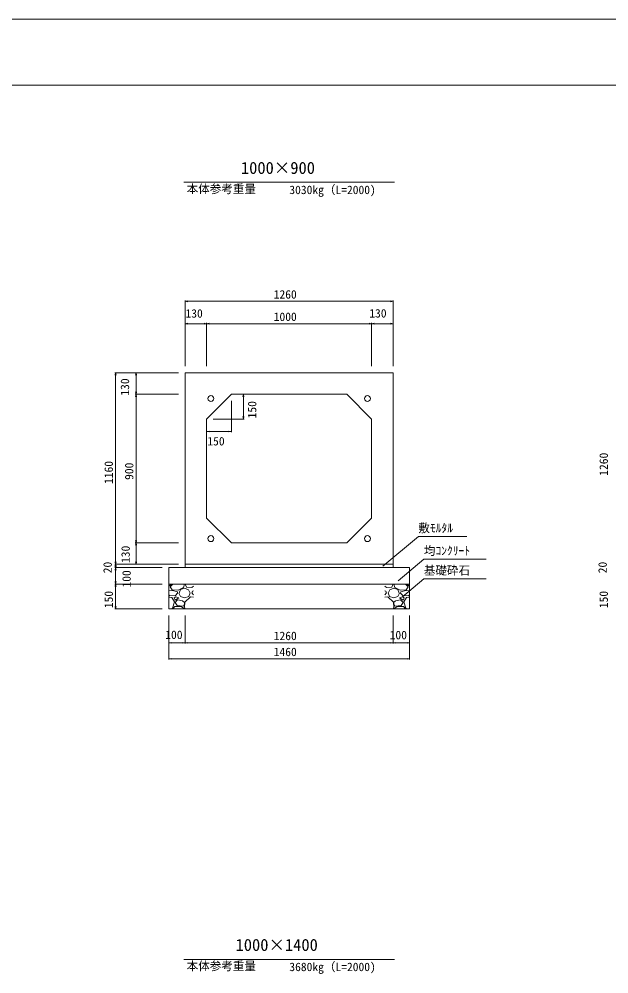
# Model space of a CAD drawing. Units: millimetres on the paper. Extents: x 0 to 841, y 0 to 594.
# Drawn here: x 478.8 to 657.6, y 304.7 to 594 of the extents above; entities that cross this region are included whole.
import ezdxf
from ezdxf.enums import TextEntityAlignment as Align

# ---------------------------------------------------------------- set-up
doc = ezdxf.new("R2010")
doc.units = ezdxf.units.MM
for name, color, linetype, lineweight in [('D-STR-DIM（寸法）', 7, 'Continuous', 18), ('D-STR-HTXT（旗揚げ）', 4, 'Continuous', 18), ('D-STR-STRn（構造物）', 5, 'Continuous', 18), ('D-STR（構造物外形線）', 1, 'Continuous', 18), ('D-TTL(外枠）', 2, 'Continuous', 18), ('DEFPOINTS_2', 8, 'Continuous', 18)]:
    doc.layers.add(name, color=color, linetype=linetype, lineweight=lineweight)
doc.layers.add('D-STR-TXT（文字）', color=7, linetype='Continuous')
doc.styles.add('ＭＳ ゴシック', font='')
doc.styles.get('ＭＳ ゴシック').set_extended_font_data('MS Gothic')

msp = doc.modelspace()

# ---------------------------------------------------------------- linework, layer by layer
at = {"layer": 'D-STR-DIM（寸法）'}
for p, q in [((529.173, 488.822), (529.173, 508.744)), ((529.173, 508.494), (529.923, 508.619)), ((529.173, 508.494), (529.273, 508.494)), ((529.923, 508.369), (529.173, 508.494)), ((592.073, 508.494), (529.273, 508.494)), ((591.423, 508.619), (592.173, 508.494)), ((592.173, 508.494), (591.423, 508.369)), ((592.173, 508.494), (592.073, 508.494)), ((592.173, 488.822), (592.173, 508.744)), ((529.173, 488.822), (529.173, 501.963)), ((529.173, 501.713), (529.923, 501.838)), ((529.173, 501.713), (529.273, 501.713)), ((529.923, 501.588), (529.173, 501.713)), ((535.573, 501.713), (529.273, 501.713)), ((534.923, 501.838), (535.673, 501.713)), ((535.673, 501.713), (534.923, 501.588)), ((535.673, 501.713), (535.573, 501.713)), ((535.673, 488.822), (535.673, 501.963)), ((535.673, 488.822), (535.673, 501.963)), ((535.673, 501.713), (536.423, 501.838)), ((535.673, 501.713), (535.773, 501.713)), ((536.423, 501.588), (535.673, 501.713)), ((535.773, 501.713), (585.573, 501.713)), ((584.923, 501.838), (585.673, 501.713)), ((585.673, 501.713), (584.923, 501.588)), ((585.673, 501.713), (585.573, 501.713)), ((585.673, 488.822), (585.673, 501.963)), ((585.673, 488.822), (585.673, 501.963)), ((585.673, 501.713), (586.423, 501.838)), ((585.673, 501.713), (585.773, 501.713)), ((586.423, 501.588), (585.673, 501.713)), ((585.773, 501.713), (592.073, 501.713)), ((591.423, 501.838), (592.173, 501.713)), ((592.173, 501.713), (591.423, 501.588)), ((592.173, 501.713), (592.073, 501.713)), ((592.173, 488.822), (592.173, 501.963)), ((527.173, 486.822), (507.837, 486.822)), ((507.962, 486.072), (508.087, 486.822)), ((508.087, 486.822), (508.087, 486.722)), ((508.087, 486.822), (508.212, 486.072)), ((508.087, 486.722), (508.087, 428.922)), ((527.173, 486.822), (514.033, 486.822)), ((514.158, 486.072), (514.283, 486.822)), ((514.283, 486.822), (514.283, 486.722)), ((514.283, 486.822), (514.408, 486.072)), ((514.283, 480.422), (514.283, 486.722)), ((527.173, 480.322), (514.033, 480.322)), ((527.173, 480.322), (514.033, 480.322)), ((514.283, 480.322), (514.158, 481.072)), ((514.158, 479.572), (514.283, 480.322)), ((514.408, 481.072), (514.283, 480.322)), ((514.283, 480.322), (514.283, 480.422)), ((514.283, 480.322), (514.283, 480.222)), ((514.283, 480.322), (514.408, 479.572)), ((514.283, 435.422), (514.283, 480.222)), ((545.173, 480.322), (547.049, 480.322)), ((546.674, 479.572), (546.799, 480.322)), ((546.799, 480.322), (546.799, 480.222)), ((546.799, 480.322), (546.924, 479.572)), ((546.799, 472.922), (546.799, 480.222)), ((543.173, 478.322), (543.173, 468.825)), ((537.673, 472.822), (547.049, 472.822)), ((546.799, 472.822), (546.674, 473.572)), ((546.924, 473.572), (546.799, 472.822)), ((546.799, 472.822), (546.799, 472.922)), ((535.673, 470.822), (535.673, 468.825)), ((535.673, 469.075), (536.423, 469.2)), ((535.673, 469.075), (535.773, 469.075)), ((536.423, 468.95), (535.673, 469.075)), ((543.073, 469.075), (535.773, 469.075)), ((542.423, 469.2), (543.173, 469.075)), ((543.173, 469.075), (542.423, 468.95)), ((543.173, 469.075), (543.073, 469.075)), ((527.173, 435.322), (514.033, 435.322)), ((527.173, 435.322), (514.033, 435.322)), ((514.283, 435.322), (514.158, 436.072)), ((514.158, 434.572), (514.283, 435.322)), ((514.408, 436.072), (514.283, 435.322)), ((514.283, 435.322), (514.283, 435.422)), ((514.283, 435.322), (514.283, 435.222)), ((514.283, 435.322), (514.408, 434.572)), ((514.283, 435.222), (514.283, 428.922)), ((527.173, 428.822), (507.837, 428.822)), ((527.173, 428.822), (507.837, 428.822)), ((508.087, 428.822), (507.962, 429.572)), ((507.962, 428.072), (508.087, 428.822)), ((508.087, 427.822), (507.962, 428.572)), ((508.212, 429.572), (508.087, 428.822)), ((508.087, 428.822), (508.087, 428.922)), ((508.087, 428.822), (508.087, 428.722)), ((508.087, 428.822), (508.212, 428.072)), ((508.087, 428.722), (508.087, 427.922)), ((508.212, 428.572), (508.087, 427.822)), ((527.173, 428.822), (514.033, 428.822)), ((514.283, 428.822), (514.158, 429.572)), ((514.408, 429.572), (514.283, 428.822)), ((514.283, 428.822), (514.283, 428.922)), ((522.173, 427.822), (507.837, 427.822)), ((522.173, 427.822), (507.837, 427.822)), ((507.962, 427.072), (508.087, 427.822)), ((508.087, 427.822), (508.087, 427.922)), ((508.087, 427.822), (508.087, 427.722)), ((508.087, 427.822), (508.212, 427.072)), ((508.087, 427.722), (508.087, 422.922)), ((522.173, 422.822), (507.837, 422.822)), ((522.173, 422.822), (507.837, 422.822)), ((508.087, 422.822), (507.962, 423.572)), ((507.962, 422.072), (508.087, 422.822)), ((508.212, 423.572), (508.087, 422.822)), ((508.087, 422.822), (508.087, 422.922)), ((508.087, 422.822), (508.087, 422.722)), ((508.087, 422.822), (508.212, 422.072)), ((508.087, 422.722), (508.087, 415.422)), ((522.173, 415.322), (507.837, 415.322)), ((508.087, 415.322), (507.962, 416.072)), ((508.212, 416.072), (508.087, 415.322)), ((508.087, 415.322), (508.087, 415.422)), ((524.173, 413.322), (524.173, 399.932)), ((524.173, 413.322), (524.173, 404.785)), ((529.173, 413.322), (529.173, 404.785)), ((529.173, 412.322), (529.173, 404.785)), ((592.177, 413.322), (592.177, 404.785)), ((592.177, 413.322), (592.177, 404.785)), ((592.177, 413.322), (592.177, 404.785)), ((597.173, 413.322), (597.173, 404.785)), ((597.173, 413.322), (597.173, 404.785)), ((597.173, 413.322), (597.173, 399.932)), ((524.173, 405.035), (524.923, 405.16)), ((524.173, 405.035), (524.273, 405.035)), ((524.923, 404.91), (524.173, 405.035)), ((524.273, 405.035), (529.073, 405.035)), ((528.423, 405.16), (529.173, 405.035)), ((529.173, 405.035), (528.423, 404.91)), ((529.173, 405.035), (529.073, 405.035)), ((529.173, 405.035), (529.923, 405.16)), ((529.173, 405.035), (529.273, 405.035)), ((529.923, 404.91), (529.173, 405.035)), ((529.273, 405.035), (592.077, 405.035)), ((591.427, 405.16), (592.177, 405.035)), ((592.177, 405.035), (591.427, 404.91)), ((592.177, 405.035), (592.077, 405.035)), ((592.177, 405.035), (592.927, 405.16)), ((592.177, 405.035), (592.927, 405.16)), ((592.177, 405.035), (592.277, 405.035)), ((592.927, 404.91), (592.177, 405.035)), ((592.177, 405.035), (592.277, 405.035)), ((592.927, 404.91), (592.177, 405.035)), ((592.277, 405.035), (597.073, 405.035)), ((592.277, 405.035), (597.073, 405.035)), ((596.423, 405.16), (597.173, 405.035)), ((596.423, 405.16), (597.173, 405.035)), ((597.173, 405.035), (596.423, 404.91)), ((597.173, 405.035), (596.423, 404.91)), ((597.173, 405.035), (597.073, 405.035)), ((597.173, 405.035), (597.073, 405.035)), ((524.173, 400.182), (524.923, 400.307)), ((524.173, 400.182), (524.273, 400.182)), ((524.923, 400.057), (524.173, 400.182)), ((524.273, 400.182), (597.073, 400.182)), ((596.423, 400.307), (597.173, 400.182)), ((597.173, 400.182), (596.423, 400.057)), ((597.173, 400.182), (597.073, 400.182))]:
    msp.add_line(p, q, dxfattribs=at)
at = {"layer": 'D-STR-HTXT（旗揚げ）'}
for p, q in [((528.781, 544.544), (592.565, 544.544)), ((589.106, 428.224), (599.839, 437.242)), ((614.501, 437.242), (599.839, 437.242)), ((593.699, 423.809), (601.498, 430.362)), ((620.423, 430.362), (601.498, 430.362)), ((595.024, 418.97), (601.498, 424.409)), ((620.361, 424.409), (601.498, 424.409)), ((528.781, 309.123), (592.565, 309.123))]:
    msp.add_line(p, q, dxfattribs=at)
at = {"layer": 'D-STR-STRn（構造物）'}
for p, q in [((529.173, 428.822), (529.173, 427.822)), ((592.173, 428.822), (592.173, 427.822)), ((524.173, 427.822), (597.173, 427.822)), ((524.173, 427.822), (524.173, 415.322)), ((597.173, 427.822), (597.173, 415.322)), ((524.173, 422.822), (597.173, 422.822)), ((524.173, 422.17), (525.018, 422.822)), ((524.636, 421.994), (525.382, 422.822)), ((528.914, 422.818), (528.614, 421.768)), ((529.169, 422.822), (529.574, 421.861)), ((592.177, 422.822), (591.772, 421.861)), ((592.433, 422.818), (592.733, 421.768)), ((596.71, 421.994), (595.965, 422.822)), ((597.173, 422.17), (596.329, 422.822)), ((525.318, 420.86), (524.173, 420.74)), ((524.484, 419.243), (524.173, 419.582)), ((525.176, 421.09), (524.651, 421.99)), ((527.031, 420.959), (525.156, 421.109)), ((526.808, 420.498), (525.308, 420.873)), ((526.886, 420.119), (526.211, 419.369)), ((526.887, 420.114), (526.812, 420.489)), ((528.615, 421.764), (527.04, 420.939)), ((527.255, 420.121), (527.705, 419.071)), ((527.334, 420.118), (527.784, 421.168)), ((527.787, 421.169), (528.987, 421.544)), ((528.984, 421.543), (530.184, 421.093)), ((529.582, 421.84), (531.157, 421.765)), ((530.187, 421.092), (530.637, 420.117)), ((530.259, 419.072), (530.634, 420.122)), ((531.673, 419.582), (531.159, 420.143)), ((531.16, 420.121), (531.385, 420.721)), ((531.162, 421.774), (531.673, 422.17)), ((531.673, 420.74), (531.393, 420.71)), ((590.185, 421.774), (589.673, 422.17)), ((589.673, 420.74), (589.954, 420.71)), ((589.673, 419.582), (590.188, 420.143)), ((590.187, 420.121), (589.962, 420.721)), ((591.765, 421.84), (590.19, 421.765)), ((591.159, 421.092), (590.709, 420.117)), ((591.087, 419.072), (590.712, 420.122)), ((592.363, 421.543), (591.163, 421.093)), ((593.559, 421.169), (592.359, 421.544)), ((592.731, 421.764), (594.306, 420.939)), ((594.012, 420.118), (593.562, 421.168)), ((594.092, 420.121), (593.642, 419.071)), ((594.315, 420.959), (596.19, 421.109)), ((594.459, 420.114), (594.534, 420.489)), ((594.46, 420.119), (595.135, 419.369)), ((594.538, 420.498), (596.038, 420.873)), ((596.029, 420.86), (597.173, 420.74)), ((596.17, 421.09), (596.695, 421.99)), ((596.863, 419.243), (597.173, 419.582)), ((525.088, 418.761), (524.173, 418.838)), ((526.206, 419.374), (524.481, 419.224)), ((525.928, 417.423), (525.103, 418.773)), ((525.312, 415.542), (525.912, 417.417)), ((525.833, 418.694), (526.133, 417.944)), ((526.36, 418.916), (525.835, 418.691)), ((526.134, 417.946), (527.259, 418.621)), ((526.134, 417.272), (526.734, 416.372)), ((526.886, 418.019), (526.136, 417.269)), ((527.264, 418.62), (526.364, 418.92)), ((528.395, 417.798), (526.895, 418.023)), ((527.705, 419.063), (528.98, 418.688)), ((529.002, 417.253), (528.402, 417.778)), ((528.613, 416.145), (528.988, 416.82)), ((529.058, 417.348), (528.983, 415.773)), ((528.986, 416.819), (528.986, 417.269)), ((528.99, 418.689), (530.265, 419.064)), ((530.788, 418.918), (529.063, 417.343)), ((531.673, 418.838), (530.788, 418.911)), ((589.673, 418.838), (590.558, 418.911)), ((590.558, 418.918), (592.283, 417.343)), ((592.356, 418.689), (591.081, 419.064)), ((592.289, 417.348), (592.364, 415.773)), ((592.344, 417.253), (592.944, 417.778)), ((592.733, 416.145), (592.358, 416.82)), ((592.36, 416.819), (592.36, 417.269)), ((593.641, 419.063), (592.366, 418.688)), ((592.952, 417.798), (594.452, 418.023)), ((594.083, 418.62), (594.983, 418.92)), ((595.213, 417.946), (594.088, 418.621)), ((594.46, 418.019), (595.21, 417.269)), ((595.213, 417.272), (594.613, 416.372)), ((594.986, 418.916), (595.511, 418.691)), ((595.14, 419.374), (596.865, 419.224)), ((595.513, 418.694), (595.213, 417.944)), ((595.419, 417.423), (596.244, 418.773)), ((596.034, 415.542), (595.434, 417.417)), ((596.258, 418.761), (597.173, 418.838)), ((524.173, 415.322), (597.173, 415.322)), ((525.018, 415.322), (525.312, 415.549)), ((525.382, 415.322), (525.986, 415.994)), ((525.986, 415.994), (527.936, 415.994)), ((526.739, 416.366), (528.614, 416.141)), ((527.934, 416.011), (528.909, 415.336)), ((528.974, 415.786), (529.169, 415.322)), ((592.372, 415.786), (592.177, 415.322)), ((593.413, 416.011), (592.438, 415.336)), ((594.608, 416.366), (592.733, 416.141)), ((595.36, 415.994), (593.41, 415.994)), ((595.965, 415.322), (595.36, 415.994)), ((596.329, 415.322), (596.035, 415.549))]:
    msp.add_line(p, q, dxfattribs=at)
at = {"layer": 'D-STR（構造物外形線）'}
for p, q in [((529.173, 486.822), (592.173, 486.822)), ((529.173, 428.822), (529.173, 486.822)), ((592.173, 486.822), (592.173, 428.822)), ((535.673, 472.822), (543.173, 480.322)), ((543.173, 480.322), (578.173, 480.322)), ((578.173, 480.322), (585.673, 472.822)), ((535.673, 442.822), (535.673, 472.822)), ((585.673, 472.822), (585.673, 442.822)), ((543.173, 435.322), (535.673, 442.822)), ((585.673, 442.822), (578.173, 435.322)), ((578.173, 435.322), (543.173, 435.322)), ((592.173, 428.822), (529.173, 428.822))]:
    msp.add_line(p, q, dxfattribs=at)
for centre in [(536.948, 479.047), (584.398, 479.047), (536.948, 436.597), (584.398, 436.597)]:
    msp.add_circle(centre, 0.9, dxfattribs=at)
at = {"layer": 'D-TTL(外枠）'}
msp.add_line((25, 574), (820, 574), dxfattribs=at)
at = {"layer": 'DEFPOINTS_2'}
msp.add_line((0, 594), (841, 594), dxfattribs=at)

# ---------------------------------------------------------------- texts
at = {"layer": 'D-STR-DIM（寸法）', "style": 'ＭＳ ゴシック'}
for s, p in [('1260', (555.992, 508.544)), ('130', (529.264, 502.769)), ('1000', (555.992, 501.763)), ('130', (584.961, 502.815)), ('150', (535.879, 464.059)), ('100', (523.129, 405.413)), ('1260', (555.994, 405.085)), ('100', (591.131, 405.33)), ('100', (591.131, 405.33)), ('1460', (555.992, 400.232))]:
    msp.add_text(s, height=2.566, dxfattribs=at).set_placement(p, align=Align.BOTTOM_LEFT)
for s, p in [('130', (512.946, 479.909)), ('150', (551.497, 473.028)), ('1260', (658.037, 455.641)), ('1160', (508.037, 453.141)), ('900', (514.233, 454.385)), ('130', (513.143, 429.212)), ('20', (507.692, 426.095)), ('20', (657.692, 426.095)), ('100', (513.446, 421.778)), ('150', (508.037, 415.528)), ('150', (658.037, 415.528))]:
    msp.add_text(s, height=2.566, rotation=90, dxfattribs=at).set_placement(p, align=Align.BOTTOM_LEFT)
at = {"layer": 'D-STR-TXT（文字）', "style": 'ＭＳ ゴシック'}
for s, height, p in [('1000×900', 3.666, (546.054, 545.992)), ('本体参考重量', 2.566, (529.612, 540.477)), ('3030kg（L=2000)', 2.566, (560.732, 540.213)), ('敷ﾓﾙﾀﾙ', 2.566, (599.839, 437.742)), ('均ｺﾝｸﾘｰﾄ', 2.566, (601.498, 430.862)), ('基礎砕石', 2.566, (601.498, 424.909)), ('1000×1400', 3.666, (544.43, 310.572)), ('本体参考重量', 2.566, (529.612, 305.056)), ('3680kg（L=2000)', 2.566, (560.732, 304.793))]:
    msp.add_text(s, height=height, dxfattribs=at).set_placement(p, align=Align.BOTTOM_LEFT)

doc.saveas('drawing.dxf')
